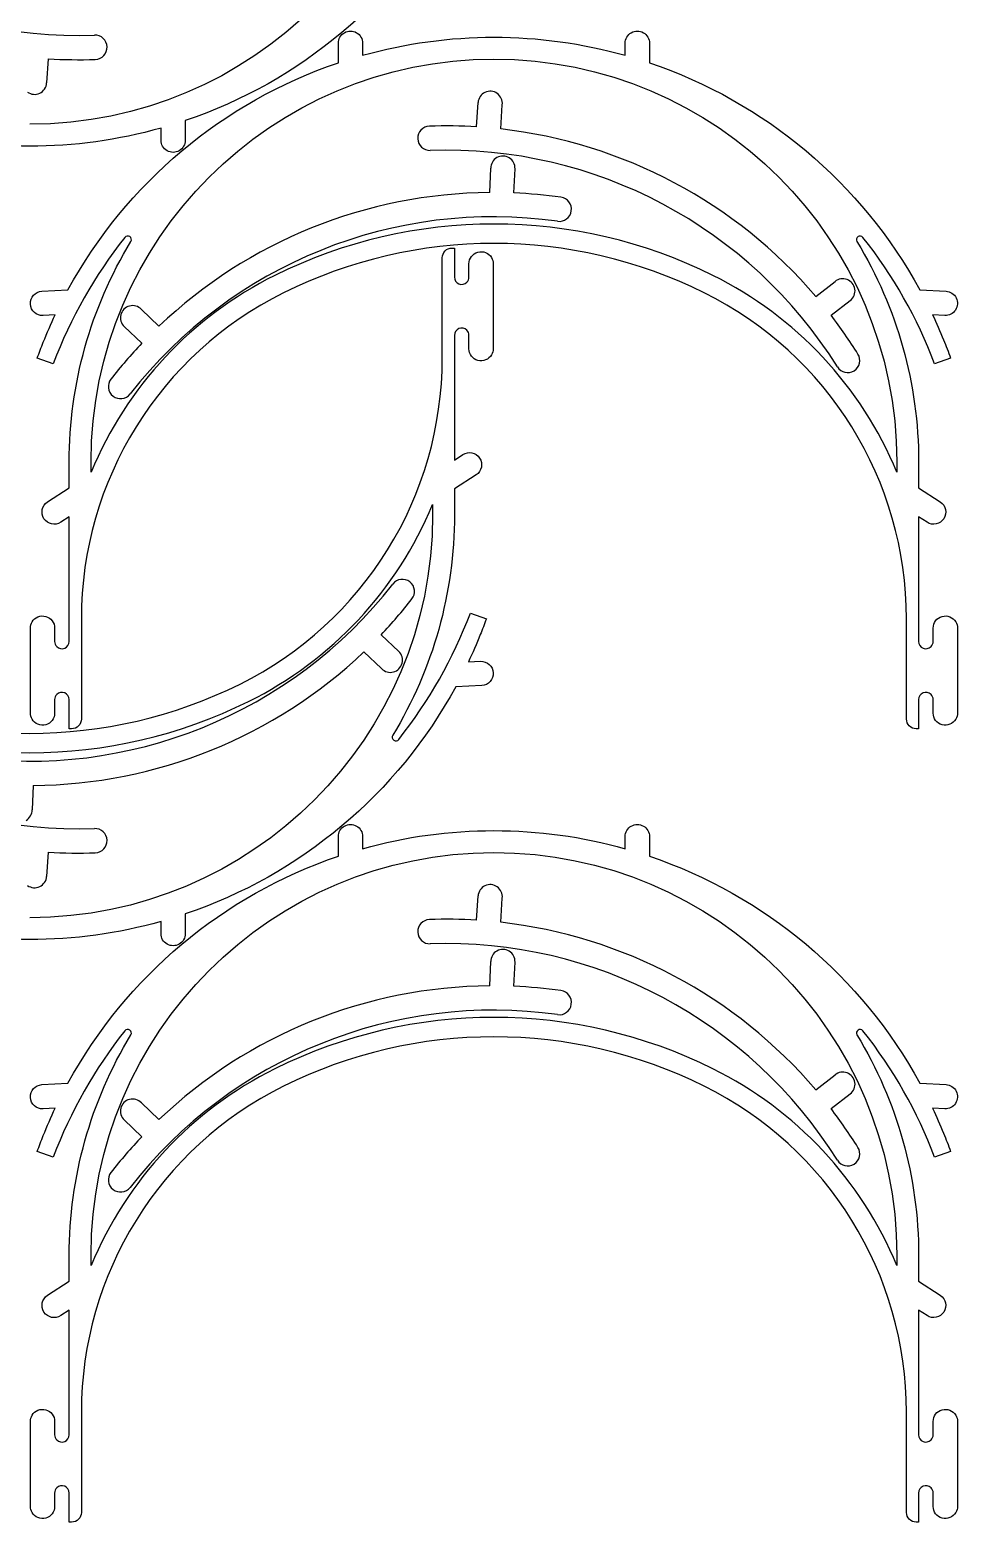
# Model space of a CAD drawing. Extents: x 5 to 3258, y 1 to 2262.
# Drawn here: x 2716 to 3258, y 1 to 873 of the extents above; entities that cross this region are included whole.
import ezdxf

# ---------------------------------------------------------------- set-up
doc = ezdxf.new("R2010")
doc.units = 0
doc.layers.add('Capa_1', color=7, linetype='CONTINUOUS')

msp = doc.modelspace()

# ---------------------------------------------------------------- linework, layer by layer
at = {"layer": 'Capa_1', "color": 7}
for points in [[(2896.182643, 853.28447), (2896.182643, 864.757018)], [(2910.355874, 864.757018), (2910.355874, 857.670403)], [(3077.894888, 864.757018), (3077.894888, 853.28447)], [(2726.706506, 855.659614), (2725.823452, 841.513927)], [(2976.917631, 815.894861), (2977.800685, 830.040548)], [(2991.041226, 814.65792), (2991.924278, 828.803609)], [(2806.784538, 819.531099), (2806.784538, 808.058551)], [(2792.611307, 808.058551), (2792.611307, 815.145165)], [(2984.586946, 777.524267), (2985.187358, 791.684768)], [(2998.762468, 777.278115), (2999.362881, 791.438616)], [(2962.542804, 745.1028), (2963.96013, 745.1028), (2963.96013, 735.181512)], [(2956.873516, 680.882031), (2956.873516, 735.181512)], [(3175.003367, 716.843515), (3186.236878, 725.485766)], [(2730.835312, 706.067799), (2723.758575, 705.693852)], [(2791.408179, 699.474979), (2781.139567, 709.24411)], [(3183.926654, 705.826211), (3195.160165, 714.468463)], [(3250.318731, 705.694221), (3243.242009, 706.068196)], [(2781.382155, 689.450768), (2771.113547, 699.219899)], [(2963.96013, 694.079178), (2963.96013, 621.273827)], [(2729.687626, 677.491396), (2720.35365, 680.854164)], [(3253.72365, 680.854533), (3244.389672, 677.491764)], [(3222.314132, 620.209244), (3222.314132, 614.128844)], [(3235.070038, 620.208479), (3235.070038, 605.01115), (3235.07154, 605.036662), (3247.740535, 596.801364)], [(2976.630421, 612.60548), (2963.961414, 604.370183), (2963.959914, 604.395695)], [(2726.33676, 596.800996), (2739.005767, 605.036293), (2739.007267, 605.010781)], [(2739.007051, 515.327298), (2739.007051, 588.132649)], [(3240.015786, 584.917764), (3235.070038, 588.132649)], [(3240.015984, 584.918161), (3240.015786, 584.917764)], [(2973.279555, 531.91508), (2982.613531, 528.552312)], [(2746.093665, 528.524444), (2746.093665, 474.224964)], [(2921.175956, 519.251215), (2931.444565, 509.482084)], [(2911.149933, 509.227004), (2921.418545, 499.457874)], [(2972.131869, 503.338677), (2979.208606, 503.712624)], [(2979.956641, 489.559153), (2964.703847, 488.753036)], [(3235.070038, 481.311578), (3235.070038, 474.224964), (3235.070038, 464.303676), (3233.652715, 464.303676)], [(2740.424377, 464.303676), (2739.007051, 464.303676), (2739.007051, 474.224964)], [(3227.983423, 469.972996), (3227.983423, 474.224964)], [(2717.971166, 431.177716), (2717.370754, 417.017215)], [(2896.182643, 389.875377), (2896.182643, 401.347925)], [(2910.355874, 401.347925), (2910.355874, 394.261311)], [(3077.894888, 401.347925), (3077.894888, 389.875377)], [(2726.706506, 392.250521), (2725.823452, 378.104834)], [(2976.917631, 352.485768), (2977.800685, 366.631455)], [(2991.041226, 351.248827), (2991.924278, 365.394516)], [(2792.611307, 344.649458), (2792.611307, 351.736072)], [(2806.784538, 356.122006), (2806.784538, 344.649458)], [(2984.586946, 314.115174), (2985.187358, 328.275676)], [(2998.762468, 313.869022), (2999.362881, 328.029523)], [(3175.003367, 253.434422), (3186.236878, 262.076674)], [(2791.408179, 236.065886), (2781.139567, 245.835017)], [(3183.926654, 242.417118), (3195.160165, 251.05937)], [(2730.835312, 242.658706), (2723.758575, 242.284759)], [(2781.382155, 226.041675), (2771.113547, 235.810806)], [(3250.318731, 242.285128), (3243.242009, 242.659103)], [(2729.687626, 214.082303), (2720.35365, 217.445071)], [(3253.72365, 217.44544), (3244.389672, 214.082671)], [(3222.314132, 156.800151), (3222.314132, 150.719751)], [(3235.070038, 156.799386), (3235.070038, 141.602057), (3235.07154, 141.627569), (3247.740535, 133.392271)], [(2726.33676, 133.391903), (2739.005767, 141.6272), (2739.007267, 141.601689)], [(2739.007051, 51.918205), (2739.007051, 124.723556)], [(3240.015786, 121.508671), (3235.070038, 124.723556)], [(3240.015984, 121.509068), (3240.015786, 121.508671)], [(2746.093665, 65.115352), (2746.093665, 10.815871)], [(3235.070038, 17.902485), (3235.070038, 10.815871), (3235.070038, 0.894583), (3233.652715, 0.894583)], [(2740.424377, 0.894583), (2739.007051, 0.894583), (2739.007051, 10.815871)], [(3227.983423, 6.563903), (3227.983423, 10.815871)]]:
    msp.add_lwpolyline(points, dxfattribs=at)
for points in [[(3114.912554, 729.128662)], [(3114.912554, 265.719569)]]:
    msp.add_lwpolyline(points, close=True, dxfattribs=at)
for points in [[(2951.204221, 1052.606324), (2951.179521, 922.684674), (2845.850288, 817.375464), (2715.928635, 817.375464)], [(2515.995708, 995.870827), (2566.97846, 914.281372), (2657.61592, 866.088579), (2753.765837, 869.446207)], [(2964.703847, 952.162129), (2930.583565, 889.692402), (2874.209654, 842.345881), (2806.784538, 819.531099)], [(2899.725951, 870.894207), (2901.918557, 872.160109), (2904.61996, 872.160109), (2906.812566, 870.894207)], [(2910.355874, 857.670403), (2960.506639, 871.762637), (3013.570895, 871.762637), (3063.72166, 857.670403)], [(3067.264967, 870.894206), (3069.457573, 872.160107), (3072.158975, 872.160107), (3074.351581, 870.894206)], [(2761.094066, 862.611136), (2760.957503, 866.52205), (2757.676778, 869.581996), (2753.765837, 869.446207)], [(2896.182643, 864.757018), (2896.182643, 867.288822), (2897.533344, 869.628305), (2899.725951, 870.894207)], [(2906.812566, 870.894207), (2909.005173, 869.628305), (2910.355874, 867.288822), (2910.355874, 864.757018)], [(3063.72166, 864.757018), (3063.72166, 867.288821), (3065.072361, 869.628304), (3067.264967, 870.894206)], [(3063.72166, 857.670403), (3063.72166, 857.670403), (3063.72166, 864.757018), (3063.72166, 864.757018)], [(3074.351581, 870.894206), (3076.544187, 869.628304), (3077.894888, 867.288821), (3077.894888, 864.757018)], [(2726.706506, 855.659614), (2735.879592, 855.08697), (2745.075101, 854.960801), (2754.260445, 855.281555)], [(2751.762959, 620.209244), (2751.78766, 750.130895), (2857.116893, 855.440105), (2987.038546, 855.440105)], [(2754.260445, 855.281555), (2758.171332, 855.418891), (2761.23063, 858.700222), (2761.094066, 862.611136)], [(2987.038546, 855.440105), (3116.960199, 855.440105), (3222.289432, 750.130895), (3222.314132, 620.209244)], [(2738.263334, 720.65344), (2772.383616, 783.123167), (2828.757527, 830.469688), (2896.182643, 853.28447)], [(3077.894888, 853.28447), (3145.319854, 830.469727), (3201.693665, 783.123351), (3235.813962, 720.653808)], [(2721.795921, 835.55386), (2724.121247, 836.661636), (2725.663029, 838.943213), (2725.823452, 841.513927)], [(2988.994075, 835.373031), (2986.896709, 836.868145), (2984.153542, 837.10839), (2981.828216, 836.000615)], [(2714.630062, 836.181444), (2716.727428, 834.68633), (2719.470595, 834.446085), (2721.795921, 835.55386)], [(2981.828216, 836.000615), (2979.50289, 834.892839), (2977.961108, 832.611263), (2977.800685, 830.040548)], [(2991.924278, 828.803609), (2992.213154, 831.363073), (2991.091441, 833.877918), (2988.994075, 835.373031)], [(2792.611307, 815.145165), (2742.460542, 801.052931), (2689.396286, 801.052931), (2639.245521, 815.145165)], [(2949.363692, 816.27292), (2945.452805, 816.135584), (2942.393507, 812.854253), (2942.530071, 808.943339)], [(2976.917631, 815.894861), (2967.744545, 816.467505), (2958.549036, 816.593674), (2949.363692, 816.27292)], [(3175.003367, 716.843515), (3128.322959, 771.618978), (3062.555496, 806.588158), (2991.041226, 814.65792)], [(2796.154615, 801.921362), (2793.962008, 803.187264), (2792.611307, 805.526747), (2792.611307, 808.058551)], [(2803.24123, 801.921362), (2801.048624, 800.65546), (2798.347221, 800.65546), (2796.154615, 801.921362)], [(2806.784538, 808.058551), (2806.784538, 805.526747), (2805.433837, 803.187264), (2803.24123, 801.921362)], [(2942.530071, 808.943339), (2942.666634, 805.032426), (2945.947359, 801.972479), (2949.8583, 802.108268)], [(3187.628429, 675.683648), (3136.645677, 757.273103), (3046.008217, 805.465896), (2949.8583, 802.108268)], [(2988.788231, 797.911827), (2986.546088, 796.644161), (2985.167639, 794.260383), (2985.187358, 791.684768)], [(2995.980375, 797.786938), (2993.783596, 799.131684), (2991.030373, 799.179492), (2988.788231, 797.911827)], [(2999.362881, 791.438616), (2999.47201, 794.011994), (2998.177154, 796.442193), (2995.980375, 797.786938)], [(2984.586946, 777.524267), (2912.620918, 776.973989), (2843.558462, 749.070946), (2791.408179, 699.474979)], [(3026.204974, 774.77393), (3017.103479, 776.053057), (3007.945158, 776.888773), (2998.762468, 777.278115)], [(3024.232466, 760.738574), (2928.960236, 774.128211), (2833.781779, 735.673618), (2774.549895, 659.860267)], [(3114.912554, 729.128662), (3034.34852, 769.099614), (2939.728568, 769.099614), (2859.164535, 729.128662)], [(3032.23501, 766.770193), (3032.779627, 770.645407), (3030.080081, 774.228546), (3026.204974, 774.77393)], [(3024.232466, 760.738574), (3028.107788, 760.194723), (3031.690393, 762.894978), (3032.23501, 766.770193)], [(2771.523583, 751.325893), (2753.842485, 729.026946), (2739.729211, 704.119029), (2729.687626, 677.491396)], [(2774.403947, 751.750214), (2773.482402, 752.391518), (2772.221045, 752.205701), (2771.523583, 751.325893)], [(2775.006861, 748.901874), (2775.589517, 749.861576), (2775.325492, 751.108909), (2774.403947, 751.750214)], [(3109.873178, 718.971503), (3032.484083, 757.367243), (2941.592998, 757.367243), (2864.203902, 718.971503)], [(3199.673371, 751.750606), (3198.751821, 751.109309), (3198.487786, 749.861978), (3199.070434, 748.902271)], [(3202.553732, 751.326262), (3201.856277, 752.206076), (3200.594921, 752.391903), (3199.673371, 751.750606)], [(3244.389672, 677.491764), (3234.348093, 704.119397), (3220.234824, 729.027313), (3202.553732, 751.326262)], [(2739.007267, 620.208111), (2739.007274, 665.591673), (2751.459112, 710.105338), (2775.006861, 748.901874)], [(2956.873516, 739.43348), (2956.873508, 740.937074), (2957.470803, 742.379088), (2958.534002, 743.442292)], [(2958.534002, 743.442292), (2959.5972, 744.505497), (2961.03921, 745.102799), (2962.542804, 745.1028)], [(2972.464067, 735.890173), (2972.464087, 739.08077), (2974.596279, 741.877942), (2977.672819, 742.723409)], [(2977.672819, 742.723409), (2980.749358, 743.568877), (2984.011548, 742.254142), (2985.642053, 739.511632)], [(3199.070434, 748.902271), (3222.618192, 710.105727), (3235.070033, 665.592052), (3235.070038, 620.208479)], [(2956.873516, 735.181512), (2956.873516, 735.181512), (2956.873516, 739.43348), (2956.873516, 739.43348)], [(2963.96013, 735.181512), (2963.96013, 735.181512), (2963.96013, 728.094898), (2963.96013, 728.094898)], [(2972.464067, 728.094898), (2972.464067, 728.094898), (2972.464067, 735.890173), (2972.464067, 735.890173)], [(2985.642053, 739.511632), (2986.293465, 738.415957), (2986.637287, 737.164865), (2986.637296, 735.890173)], [(2986.637296, 735.890173), (2986.637296, 735.890173), (2986.637296, 686.283902), (2986.637296, 686.283902)], [(2859.164535, 729.128662), (2810.631526, 705.049541), (2772.473584, 664.192075), (2751.762959, 614.128844)], [(2963.96013, 728.094898), (2963.960131, 726.375138), (2964.996089, 724.824718), (2966.58494, 724.166595)], [(2966.58494, 724.166595), (2968.17379, 723.508471), (2970.002636, 723.87225), (2971.218691, 725.088302)], [(2971.218691, 725.088302), (2972.016091, 725.8857), (2972.464066, 726.967205), (2972.464067, 728.094898)], [(3222.314132, 614.128844), (3201.603507, 664.192075), (3163.445564, 705.049542), (3114.912554, 729.128662)], [(3193.321678, 726.730014), (3190.909368, 727.632756), (3188.197238, 727.156445), (3186.236878, 725.485766)], [(3197.849029, 721.140235), (3197.467101, 723.687452), (3195.733988, 725.827273), (3193.321678, 726.730014)], [(2716.313008, 712.396844), (2716.106551, 716.303193), (2719.104344, 719.638003), (2723.01054, 719.847323)], [(2723.01054, 719.847323), (2723.01054, 719.847323), (2738.263334, 720.65344), (2738.263334, 720.65344)], [(2864.203902, 718.971503), (2791.855594, 683.07669), (2746.093656, 609.287774), (2746.093665, 528.524444)], [(3227.983423, 528.524445), (3227.983431, 609.287776), (3182.22149, 683.076692), (3109.873178, 718.971503)], [(3195.160165, 714.468463), (3197.201633, 716.039), (3198.230956, 718.593019), (3197.849029, 721.140235)], [(3235.813962, 720.653808), (3235.813962, 720.653808), (3251.066765, 719.84772), (3251.066765, 719.84772)], [(3251.066765, 719.84772), (3253.595044, 719.714096), (3255.859983, 718.241802), (3257.008401, 715.985437)], [(3257.008401, 715.985437), (3258.15682, 713.729071), (3258.014245, 711.031429), (3256.634384, 708.908687)], [(2723.758575, 705.693852), (2719.852076, 705.490259), (2716.519465, 708.490496), (2716.313008, 712.396844)], [(2723.879813, 690.129323), (2726.034762, 695.512033), (2728.354353, 700.827359), (2730.835312, 706.067799)], [(2769.136717, 706.136224), (2768.490632, 703.642856), (2769.247383, 700.995214), (2771.113547, 699.219899)], [(2774.2236, 711.222188), (2771.730116, 710.576552), (2769.782803, 708.629591), (2769.136717, 706.136224)], [(2781.139567, 709.24411), (2779.36459, 711.110594), (2776.717084, 711.867823), (2774.2236, 711.222188)], [(3243.242009, 706.068196), (3245.520619, 701.255133), (3247.663148, 696.378816), (3249.667045, 691.445052)], [(3256.634384, 708.908687), (3255.254523, 706.785945), (3252.84701, 705.560597), (3250.318731, 705.694221)], [(2966.584979, 698.007412), (2964.996136, 697.349311), (2963.960165, 695.798922), (2963.96013, 694.079178)], [(2971.218691, 697.085688), (2970.002647, 698.30173), (2968.173822, 698.665514), (2966.584979, 698.007412)], [(3199.648039, 683.194372), (3194.777579, 690.988729), (3189.530919, 698.541598), (3183.926654, 705.826211)], [(2720.35365, 680.854164), (2721.47483, 683.966221), (2722.650397, 687.058414), (2723.879813, 690.129323)], [(2781.382155, 689.450768), (2775.047139, 682.791865), (2769.039728, 675.828796), (2763.381215, 668.586238)], [(2972.464067, 694.079178), (2972.464043, 695.206841), (2972.01607, 696.288311), (2971.218691, 697.085688)], [(2972.464067, 686.283902), (2972.464067, 686.283902), (2972.464067, 694.079178), (2972.464067, 694.079178)], [(3249.667045, 691.445052), (3251.089736, 687.942284), (3252.442209, 684.411405), (3253.72365, 680.854533)], [(2838.763278, 490.434973), (2911.111587, 526.329786), (2956.873525, 600.118702), (2956.873516, 680.882031)], [(2977.672791, 679.450617), (2974.596245, 680.2961), (2972.464062, 683.093295), (2972.464067, 686.283902)], [(2985.642053, 682.662387), (2984.011543, 679.919868), (2980.749337, 678.605134), (2977.672791, 679.450617)], [(2986.637296, 686.283902), (2986.637298, 685.009191), (2986.293475, 683.758079), (2985.642053, 682.662387)], [(3197.392854, 673.430394), (3200.711513, 675.504133), (3201.721122, 679.875303), (3199.648039, 683.194372)], [(3187.628429, 675.683648), (3189.702825, 672.365399), (3194.074194, 671.356655), (3197.392854, 673.430394)], [(2763.381215, 668.586238), (2760.972551, 665.502047), (2761.519717, 661.04929), (2764.603432, 658.640016)], [(2764.603432, 658.640016), (2767.687147, 656.230743), (2772.140012, 656.777029), (2774.549895, 659.860267)], [(2739.007267, 605.010781), (2739.007267, 605.010781), (2739.007267, 620.208111), (2739.007267, 620.208111)], [(2751.762959, 614.128844), (2751.762959, 614.128844), (2751.762959, 620.209244), (2751.762959, 620.209244)], [(2963.96013, 621.273827), (2963.96013, 621.273827), (2968.905864, 624.488712), (2968.905864, 624.488712)], [(2968.905864, 624.488712), (2972.18705, 626.614767), (2976.57018, 625.681775), (2978.701047, 622.403712)], [(2978.701047, 622.403712), (2980.831914, 619.125648), (2979.905354, 614.741155), (2976.630421, 612.60548)], [(2963.959914, 604.395695), (2963.959914, 604.395695), (2963.959914, 589.198365), (2963.959914, 589.198365)], [(2724.266134, 587.002764), (2722.135267, 590.280827), (2723.061827, 594.665321), (2726.33676, 596.800996)], [(2843.802646, 480.277814), (2892.335655, 504.356934), (2930.493597, 545.214401), (2951.204221, 595.277632)], [(2951.204221, 595.277632), (2951.204221, 595.277632), (2951.204221, 589.197232), (2951.204221, 589.197232)], [(3247.740535, 596.801364), (3251.011145, 594.663979), (3251.934801, 590.282701), (3249.805395, 587.006891)], [(2951.204221, 589.197232), (2951.179521, 459.275581), (2845.850288, 353.966371), (2715.928635, 353.966371)], [(2734.061317, 584.917764), (2730.780131, 582.791709), (2726.397001, 583.724701), (2724.266134, 587.002764)], [(2739.007051, 588.132649), (2739.007051, 588.132649), (2734.061317, 584.917764), (2734.061317, 584.917764)], [(2963.959914, 589.198365), (2963.959907, 543.814803), (2951.508069, 499.301138), (2927.96032, 460.504602)], [(3235.070038, 588.132649), (3235.070038, 588.132649), (3235.070038, 515.327298), (3235.070038, 515.327298)], [(3249.805395, 587.006891), (3247.675989, 583.73108), (3243.296976, 582.796746), (3240.015984, 584.918161)], [(2937.95468, 550.061967), (2934.870965, 552.47124), (2930.4181, 551.924955), (2928.008217, 548.841717)], [(2939.176897, 540.115745), (2941.585561, 543.199937), (2941.038394, 547.652694), (2937.95468, 550.061967)], [(2678.325646, 447.96341), (2773.597876, 434.573773), (2868.776333, 473.028366), (2928.008217, 548.841717)], [(2515.995708, 532.461734), (2566.97846, 450.872279), (2657.61592, 402.679487), (2753.765837, 406.037114)], [(2921.175956, 519.251215), (2927.510973, 525.910118), (2933.518384, 532.873187), (2939.176897, 540.115745)], [(2931.443598, 458.080583), (2949.124696, 480.37953), (2963.23797, 505.287447), (2973.279555, 531.91508)], [(2716.329885, 523.122574), (2716.329883, 524.397285), (2716.673706, 525.648397), (2717.325128, 526.744089)], [(2716.329885, 473.516303), (2716.329885, 473.516303), (2716.329885, 523.122574), (2716.329885, 523.122574)], [(2717.325128, 526.744089), (2718.955638, 529.486608), (2722.217844, 530.801341), (2725.29439, 529.955859)], [(2725.29439, 529.955859), (2728.370936, 529.110376), (2730.503119, 526.313181), (2730.503114, 523.122574)], [(2730.503114, 523.122574), (2730.503114, 523.122574), (2730.503114, 515.327298), (2730.503114, 515.327298)], [(2982.613531, 528.552312), (2981.492351, 525.440255), (2980.316784, 522.348062), (2979.087368, 519.277153)], [(3227.983423, 474.224964), (3227.983423, 474.224964), (3227.983423, 528.524444), (3227.983423, 528.524445)], [(3243.573975, 523.122574), (3243.573971, 526.31318), (3245.706154, 529.110373), (3248.782699, 529.955856)], [(3243.573975, 515.327298), (3243.573975, 515.327298), (3243.573975, 523.122574), (3243.573975, 523.122574)], [(3248.782699, 529.955856), (3251.859244, 530.801338), (3255.121448, 529.486606), (3256.751959, 526.744089)], [(3256.751959, 526.744089), (3257.403381, 525.648397), (3257.747204, 524.397285), (3257.747203, 523.122574)], [(3257.747203, 523.122574), (3257.747203, 523.122574), (3257.747203, 473.516303), (3257.747203, 473.516303)], [(2730.503114, 515.327298), (2730.503138, 514.199635), (2730.951111, 513.118165), (2731.74849, 512.320788)], [(2736.382202, 511.399064), (2737.971044, 512.057165), (2739.007015, 513.607554), (2739.007051, 515.327298)], [(2979.087368, 519.277153), (2976.932419, 513.894443), (2974.612828, 508.579117), (2972.131869, 503.338677)], [(3235.070038, 515.327298), (3235.070072, 513.607553), (3236.106044, 512.057163), (3237.694887, 511.399061)], [(3242.328601, 512.320788), (3243.125979, 513.118165), (3243.573952, 514.199635), (3243.573975, 515.327298)], [(2717.971166, 431.177716), (2789.937194, 431.727994), (2858.99965, 459.631038), (2911.149933, 509.227004)], [(2731.74849, 512.320788), (2732.964534, 511.104746), (2734.793359, 510.740962), (2736.382202, 511.399064)], [(2933.421394, 502.56576), (2934.06748, 505.059127), (2933.310729, 507.70677), (2931.444565, 509.482084)], [(3237.694887, 511.399061), (3239.283731, 510.740959), (3241.112558, 511.104744), (3242.328601, 512.320788)], [(2921.418545, 499.457874), (2923.193522, 497.59139), (2925.841028, 496.834161), (2928.334512, 497.479796)], [(2928.334512, 497.479796), (2930.827996, 498.125431), (2932.775309, 500.072392), (2933.421394, 502.56576)], [(2979.208606, 503.712624), (2983.115105, 503.916217), (2986.447716, 500.91598), (2986.654173, 497.009632)], [(2986.654173, 497.009632), (2986.86063, 493.103283), (2983.862837, 489.768473), (2979.956641, 489.559153)], [(2593.094003, 490.434973), (2670.483098, 452.039233), (2761.374183, 452.039233), (2838.763278, 490.434973)], [(2964.703847, 488.753036), (2930.583565, 426.283309), (2874.209654, 378.936788), (2806.784538, 356.122006)], [(2588.054627, 480.277814), (2668.618661, 440.306862), (2763.238613, 440.306862), (2843.802646, 480.277814)], [(2731.74849, 484.318174), (2730.95109, 483.520775), (2730.503115, 482.439271), (2730.503114, 481.311578)], [(2730.503114, 481.311578), (2730.503114, 481.311578), (2730.503114, 473.516303), (2730.503114, 473.516303)], [(2736.382241, 485.239881), (2734.793391, 485.898005), (2732.964545, 485.534226), (2731.74849, 484.318174)], [(2739.007051, 481.311578), (2739.00705, 483.031338), (2737.971091, 484.581758), (2736.382241, 485.239881)], [(2739.007051, 474.224964), (2739.007051, 474.224964), (2739.007051, 481.311578), (2739.007051, 481.311578)], [(3237.694848, 485.239884), (3236.105997, 484.581761), (3235.070038, 483.031339), (3235.070038, 481.311578)], [(3242.328601, 484.318174), (3241.112547, 485.534228), (3239.2837, 485.898008), (3237.694848, 485.239884)], [(3243.573975, 481.311578), (3243.573974, 482.43927), (3243.126, 483.520775), (3242.328601, 484.318174)], [(3243.573975, 473.516303), (3243.573975, 473.516303), (3243.573975, 481.311578), (3243.573975, 481.311578)], [(2717.325128, 469.894844), (2716.673716, 470.990519), (2716.329894, 472.241611), (2716.329885, 473.516303)], [(2730.503114, 473.516303), (2730.503094, 470.325706), (2728.370901, 467.528534), (2725.294362, 466.683066)], [(2746.093665, 474.224964), (2746.093665, 474.224964), (2746.093665, 469.972996), (2746.093665, 469.972996)], [(3248.782726, 466.68307), (3245.706188, 467.528537), (3243.573996, 470.325707), (3243.573975, 473.516303)], [(3257.747203, 473.516303), (3257.747194, 472.24161), (3257.403371, 470.990519), (3256.751959, 469.894844)], [(2725.294362, 466.683066), (2722.217823, 465.837599), (2718.955633, 467.152334), (2717.325128, 469.894844)], [(2744.433179, 465.964184), (2743.369981, 464.900979), (2741.927971, 464.303677), (2740.424377, 464.303676)], [(2746.093665, 469.972996), (2746.093673, 468.469402), (2745.496378, 467.027388), (2744.433179, 465.964184)], [(3229.64391, 465.964183), (3228.580711, 467.027387), (3227.983416, 468.469401), (3227.983423, 469.972996)], [(3233.652715, 464.303676), (3232.14912, 464.303676), (3230.70711, 464.900978), (3229.64391, 465.964183)], [(3256.751959, 469.894844), (3255.121453, 467.152336), (3251.859264, 465.837603), (3248.782726, 466.68307)], [(2927.96032, 460.504602), (2927.377664, 459.5449), (2927.641689, 458.297567), (2928.563234, 457.656262)], [(2928.563234, 457.656262), (2929.484778, 457.014958), (2930.746136, 457.200775), (2931.443598, 458.080583)], [(2713.769881, 410.790157), (2716.012024, 412.057822), (2717.390473, 414.4416), (2717.370754, 417.017215)], [(2761.094066, 399.202043), (2760.957503, 403.112957), (2757.676778, 406.172904), (2753.765837, 406.037114)], [(2896.182643, 401.347925), (2896.182643, 403.879729), (2897.533344, 406.219212), (2899.725951, 407.485114)], [(2899.725951, 407.485114), (2901.918557, 408.751016), (2904.61996, 408.751016), (2906.812566, 407.485114)], [(2906.812566, 407.485114), (2909.005173, 406.219212), (2910.355874, 403.879729), (2910.355874, 401.347925)], [(2910.355874, 394.261311), (2960.506639, 408.353545), (3013.570895, 408.353545), (3063.72166, 394.261311)], [(3063.72166, 401.347925), (3063.72166, 403.879728), (3065.072361, 406.219211), (3067.264967, 407.485113)], [(3063.72166, 394.261311), (3063.72166, 394.261311), (3063.72166, 401.347925), (3063.72166, 401.347925)], [(3067.264967, 407.485113), (3069.457573, 408.751014), (3072.158975, 408.751014), (3074.351581, 407.485113)], [(3074.351581, 407.485113), (3076.544187, 406.219211), (3077.894888, 403.879728), (3077.894888, 401.347925)], [(2726.706506, 392.250521), (2735.879592, 391.677877), (2745.075101, 391.551708), (2754.260445, 391.872462)], [(2754.260445, 391.872462), (2758.171332, 392.009799), (2761.23063, 395.291129), (2761.094066, 399.202043)], [(2738.263334, 257.244347), (2772.383616, 319.714074), (2828.757527, 367.060595), (2896.182643, 389.875377)], [(2751.762959, 156.800151), (2751.78766, 286.721802), (2857.116893, 392.031012), (2987.038546, 392.031012)], [(2987.038546, 392.031012), (3116.960199, 392.031012), (3222.289432, 286.721802), (3222.314132, 156.800151)], [(3077.894888, 389.875377), (3145.319854, 367.060634), (3201.693665, 319.714258), (3235.813962, 257.244715)], [(2721.795921, 372.144767), (2724.121247, 373.252543), (2725.663029, 375.53412), (2725.823452, 378.104834)], [(2714.630062, 372.772351), (2716.727428, 371.277237), (2719.470595, 371.036992), (2721.795921, 372.144767)], [(2981.828216, 372.591522), (2979.50289, 371.483747), (2977.961108, 369.20217), (2977.800685, 366.631455)], [(2988.994075, 371.963939), (2986.896709, 373.459052), (2984.153542, 373.699297), (2981.828216, 372.591522)], [(2991.924278, 365.394516), (2992.213154, 367.95398), (2991.091441, 370.468825), (2988.994075, 371.963939)], [(2792.611307, 351.736072), (2742.460542, 337.643838), (2689.396286, 337.643838), (2639.245521, 351.736072)], [(2949.363692, 352.863827), (2945.452805, 352.726491), (2942.393507, 349.44516), (2942.530071, 345.534246)], [(2976.917631, 352.485768), (2967.744545, 353.058412), (2958.549036, 353.184581), (2949.363692, 352.863827)], [(3175.003367, 253.434422), (3128.322959, 308.209885), (3062.555496, 343.179066), (2991.041226, 351.248827)], [(2796.154615, 338.512269), (2793.962008, 339.778171), (2792.611307, 342.117654), (2792.611307, 344.649458)], [(2806.784538, 344.649458), (2806.784538, 342.117654), (2805.433837, 339.778171), (2803.24123, 338.512269)], [(2942.530071, 345.534246), (2942.666634, 341.623333), (2945.947359, 338.563386), (2949.8583, 338.699175)], [(3187.628429, 212.274555), (3136.645677, 293.86401), (3046.008217, 342.056803), (2949.8583, 338.699175)], [(2803.24123, 338.512269), (2801.048624, 337.246367), (2798.347221, 337.246367), (2796.154615, 338.512269)], [(2988.788231, 334.502734), (2986.546088, 333.235068), (2985.167639, 330.85129), (2985.187358, 328.275676)], [(2995.980375, 334.377845), (2993.783596, 335.722591), (2991.030373, 335.7704), (2988.788231, 334.502734)], [(2999.362881, 328.029523), (2999.47201, 330.602901), (2998.177154, 333.0331), (2995.980375, 334.377845)], [(2984.586946, 314.115174), (2912.620918, 313.564896), (2843.558462, 285.661853), (2791.408179, 236.065886)], [(3026.204974, 311.364837), (3017.103479, 312.643964), (3007.945158, 313.47968), (2998.762468, 313.869022)], [(3024.232466, 297.329481), (2928.960236, 310.719118), (2833.781779, 272.264525), (2774.549895, 196.451174)], [(3114.912554, 265.719569), (3034.34852, 305.690521), (2939.728568, 305.690521), (2859.164535, 265.719569)], [(3032.23501, 303.3611), (3032.779627, 307.236314), (3030.080081, 310.819453), (3026.204974, 311.364837)], [(3024.232466, 297.329481), (3028.107788, 296.78563), (3031.690393, 299.485885), (3032.23501, 303.3611)], [(2771.523583, 287.9168), (2753.842485, 265.617853), (2739.729211, 240.709936), (2729.687626, 214.082303)], [(2774.403947, 288.341121), (2773.482402, 288.982425), (2772.221045, 288.796608), (2771.523583, 287.9168)], [(2775.006861, 285.492781), (2775.589517, 286.452483), (2775.325492, 287.699816), (2774.403947, 288.341121)], [(3109.873178, 255.56241), (3032.484083, 293.95815), (2941.592998, 293.95815), (2864.203902, 255.56241)], [(3199.673371, 288.341513), (3198.751821, 287.700216), (3198.487786, 286.452885), (3199.070434, 285.493178)], [(3202.553732, 287.917169), (3201.856277, 288.796983), (3200.594921, 288.98281), (3199.673371, 288.341513)], [(3244.389672, 214.082671), (3234.348093, 240.710304), (3220.234824, 265.61822), (3202.553732, 287.917169)], [(2739.007267, 156.799018), (2739.007274, 202.18258), (2751.459112, 246.696245), (2775.006861, 285.492781)], [(3199.070434, 285.493178), (3222.618192, 246.696634), (3235.070033, 202.182959), (3235.070038, 156.799386)], [(2859.164535, 265.719569), (2810.631526, 241.640449), (2772.473584, 200.782982), (2751.762959, 150.719751)], [(3222.314132, 150.719751), (3201.603507, 200.782982), (3163.445564, 241.640449), (3114.912554, 265.719569)], [(3193.321678, 263.320921), (3190.909368, 264.223663), (3188.197238, 263.747352), (3186.236878, 262.076674)], [(3197.849029, 257.731142), (3197.467101, 260.278359), (3195.733988, 262.41818), (3193.321678, 263.320921)], [(2716.313008, 248.987751), (2716.106551, 252.8941), (2719.104344, 256.22891), (2723.01054, 256.43823)], [(2723.01054, 256.43823), (2723.01054, 256.43823), (2738.263334, 257.244347), (2738.263334, 257.244347)], [(2864.203902, 255.56241), (2791.855594, 219.667597), (2746.093656, 145.878681), (2746.093665, 65.115352)], [(3227.983423, 65.115352), (3227.983431, 145.878683), (3182.22149, 219.667599), (3109.873178, 255.56241)], [(3195.160165, 251.05937), (3197.201633, 252.629907), (3198.230956, 255.183926), (3197.849029, 257.731142)], [(3235.813962, 257.244715), (3235.813962, 257.244715), (3251.066765, 256.438627), (3251.066765, 256.438627)], [(3251.066765, 256.438627), (3253.595044, 256.305004), (3255.859983, 254.832709), (3257.008401, 252.576344)], [(2723.758575, 242.284759), (2719.852076, 242.081166), (2716.519465, 245.081403), (2716.313008, 248.987751)], [(2774.2236, 247.813095), (2771.730116, 247.167459), (2769.782803, 245.220498), (2769.136717, 242.727131)], [(2781.139567, 245.835017), (2779.36459, 247.701501), (2776.717084, 248.45873), (2774.2236, 247.813095)], [(3256.634384, 245.499594), (3255.254523, 243.376852), (3252.84701, 242.151504), (3250.318731, 242.285128)], [(3257.008401, 252.576344), (3258.15682, 250.319978), (3258.014245, 247.622336), (3256.634384, 245.499594)], [(2723.879813, 226.72023), (2726.034762, 232.10294), (2728.354353, 237.418266), (2730.835312, 242.658706)], [(2769.136717, 242.727131), (2768.490632, 240.233763), (2769.247383, 237.586121), (2771.113547, 235.810806)], [(3199.648039, 219.785279), (3194.777579, 227.579636), (3189.530919, 235.132505), (3183.926654, 242.417118)], [(3243.242009, 242.659103), (3245.520619, 237.84604), (3247.663148, 232.969723), (3249.667045, 228.035959)], [(2720.35365, 217.445071), (2721.47483, 220.557128), (2722.650397, 223.649321), (2723.879813, 226.72023)], [(3249.667045, 228.035959), (3251.089736, 224.533192), (3252.442209, 221.002312), (3253.72365, 217.44544)], [(2781.382155, 226.041675), (2775.047139, 219.382772), (2769.039728, 212.419703), (2763.381215, 205.177145)], [(3197.392854, 210.021301), (3200.711513, 212.09504), (3201.721122, 216.46621), (3199.648039, 219.785279)], [(3187.628429, 212.274555), (3189.702825, 208.956306), (3194.074194, 207.947562), (3197.392854, 210.021301)], [(2763.381215, 205.177145), (2760.972551, 202.092954), (2761.519717, 197.640197), (2764.603432, 195.230924)], [(2764.603432, 195.230924), (2767.687147, 192.82165), (2772.140012, 193.367936), (2774.549895, 196.451174)], [(2739.007267, 141.601689), (2739.007267, 141.601689), (2739.007267, 156.799018), (2739.007267, 156.799018)], [(2751.762959, 150.719751), (2751.762959, 150.719751), (2751.762959, 156.800151), (2751.762959, 156.800151)], [(2724.266134, 123.593671), (2722.135267, 126.871735), (2723.061827, 131.256228), (2726.33676, 133.391903)], [(3247.740535, 133.392271), (3251.011145, 131.254886), (3251.934801, 126.873608), (3249.805395, 123.597798)], [(2734.061317, 121.508671), (2730.780131, 119.382616), (2726.397001, 120.315608), (2724.266134, 123.593671)], [(2739.007051, 124.723556), (2739.007051, 124.723556), (2734.061317, 121.508671), (2734.061317, 121.508671)], [(3235.070038, 124.723556), (3235.070038, 124.723556), (3235.070038, 51.918205), (3235.070038, 51.918205)], [(3249.805395, 123.597798), (3247.675989, 120.321987), (3243.296976, 119.387654), (3240.015984, 121.509068)], [(2716.329885, 59.713481), (2716.329883, 60.988192), (2716.673706, 62.239304), (2717.325128, 63.334996)], [(2717.325128, 63.334996), (2718.955638, 66.077515), (2722.217844, 67.392249), (2725.29439, 66.546766)], [(2725.29439, 66.546766), (2728.370936, 65.701283), (2730.503119, 62.904088), (2730.503114, 59.713481)], [(3227.983423, 10.815871), (3227.983423, 10.815871), (3227.983423, 65.115351), (3227.983423, 65.115352)], [(3243.573975, 59.713481), (3243.573971, 62.904087), (3245.706154, 65.70128), (3248.782699, 66.546763)], [(3248.782699, 66.546763), (3251.859244, 67.392245), (3255.121448, 66.077513), (3256.751959, 63.334996)], [(3256.751959, 63.334996), (3257.403381, 62.239305), (3257.747204, 60.988192), (3257.747203, 59.713481)], [(2716.329885, 10.10721), (2716.329885, 10.10721), (2716.329885, 59.713481), (2716.329885, 59.713481)], [(2730.503114, 59.713481), (2730.503114, 59.713481), (2730.503114, 51.918205), (2730.503114, 51.918205)], [(3243.573975, 51.918205), (3243.573975, 51.918205), (3243.573975, 59.713481), (3243.573975, 59.713481)], [(3257.747203, 59.713481), (3257.747203, 59.713481), (3257.747203, 10.10721), (3257.747203, 10.10721)], [(2730.503114, 51.918205), (2730.503138, 50.790542), (2730.951111, 49.709072), (2731.74849, 48.911695)], [(2731.74849, 48.911695), (2732.964534, 47.695653), (2734.793359, 47.331869), (2736.382202, 47.989971)], [(2736.382202, 47.989971), (2737.971044, 48.648072), (2739.007015, 50.198461), (2739.007051, 51.918205)], [(3235.070038, 51.918205), (3235.070072, 50.19846), (3236.106044, 48.64807), (3237.694887, 47.989968)], [(3237.694887, 47.989968), (3239.283731, 47.331866), (3241.112558, 47.695651), (3242.328601, 48.911695)], [(3242.328601, 48.911695), (3243.125979, 49.709073), (3243.573952, 50.790542), (3243.573975, 51.918205)], [(2731.74849, 20.909081), (2730.95109, 20.111683), (2730.503115, 19.030178), (2730.503114, 17.902485)], [(2730.503114, 17.902485), (2730.503114, 17.902485), (2730.503114, 10.10721), (2730.503114, 10.10721)], [(2736.382241, 21.830788), (2734.793391, 22.488912), (2732.964545, 22.125133), (2731.74849, 20.909081)], [(2739.007051, 17.902485), (2739.00705, 19.622245), (2737.971091, 21.172665), (2736.382241, 21.830788)], [(2739.007051, 10.815871), (2739.007051, 10.815871), (2739.007051, 17.902485), (2739.007051, 17.902485)], [(3237.694848, 21.830792), (3236.105997, 21.172668), (3235.070038, 19.622246), (3235.070038, 17.902485)], [(3242.328601, 20.909081), (3241.112547, 22.125135), (3239.2837, 22.488915), (3237.694848, 21.830792)], [(3243.573975, 17.902485), (3243.573974, 19.030177), (3243.126, 20.111682), (3242.328601, 20.909081)], [(3243.573975, 10.10721), (3243.573975, 10.10721), (3243.573975, 17.902485), (3243.573975, 17.902485)], [(2717.325128, 6.485751), (2716.673716, 7.581426), (2716.329894, 8.832518), (2716.329885, 10.10721)], [(2730.503114, 10.10721), (2730.503094, 6.916613), (2728.370901, 4.119441), (2725.294362, 3.273974)], [(2746.093665, 10.815871), (2746.093665, 10.815871), (2746.093665, 6.563903), (2746.093665, 6.563903)], [(3248.782726, 3.273977), (3245.706188, 4.119444), (3243.573996, 6.916614), (3243.573975, 10.10721)], [(3257.747203, 10.10721), (3257.747194, 8.832518), (3257.403371, 7.581426), (3256.751959, 6.485751)], [(2725.294362, 3.273974), (2722.217823, 2.428506), (2718.955633, 3.743241), (2717.325128, 6.485751)], [(2744.433179, 2.555091), (2743.369981, 1.491886), (2741.927971, 0.894584), (2740.424377, 0.894583)], [(2746.093665, 6.563903), (2746.093673, 5.060309), (2745.496378, 3.618295), (2744.433179, 2.555091)], [(3229.64391, 2.55509), (3228.580711, 3.618294), (3227.983416, 5.060308), (3227.983423, 6.563903)], [(3233.652715, 0.894583), (3232.14912, 0.894583), (3230.70711, 1.491885), (3229.64391, 2.55509)], [(3256.751959, 6.485751), (3255.121453, 3.743243), (3251.859264, 2.42851), (3248.782726, 3.273977)]]:
    msp.add_open_spline(points, degree=3, dxfattribs=at)

doc.saveas('drawing.dxf')
